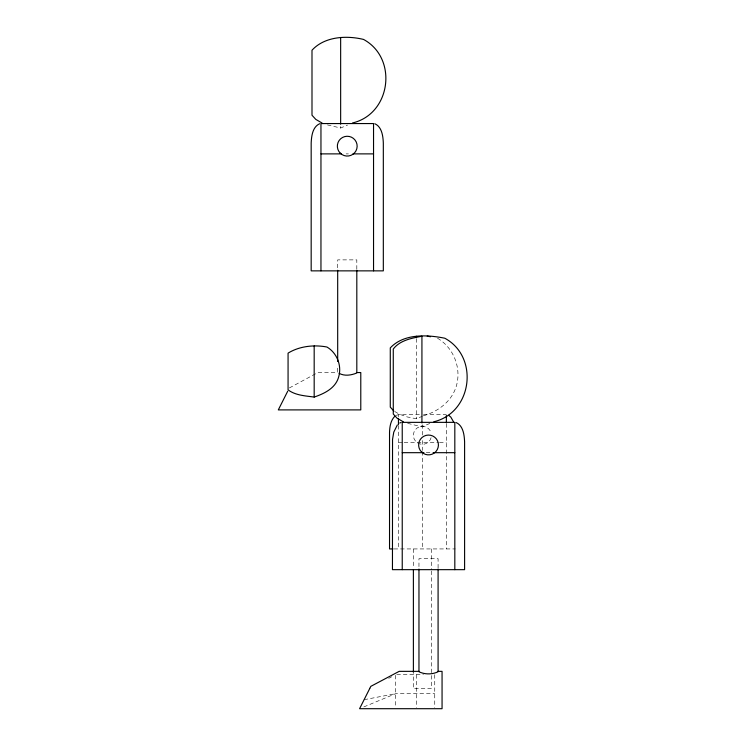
<?xml version="1.0" encoding="UTF-8"?>
<svg xmlns="http://www.w3.org/2000/svg" width="746" height="746" viewBox="0 0 746 746"><rect width="100%" height="100%" fill="white"/><g stroke="black" fill="none" stroke-linecap="round" stroke-linejoin="round"><path stroke-width="0.56" stroke-dasharray="3.73 2.8" d="M289.336 387.967L317.899 372.552L337.686 372.552M388.703 678.347L391.678 676.771M327.419 124.908L340.652 128.014L347.561 125.076M394.709 411.484L399.52 414.272L407.232 416.939L416.389 418.776L422.283 416.268M423.262 415.848C438.573 411.419 452.486 400.9 456.673 384.871C461.354 367.06 453.148 347.328 437.24 338.05M407.642 423.336L421.928 426.815L429.827 423.458M363.824 706.928L395.66 693.668L434.741 693.668M396.135 415.317L398.448 414.711L420.119 414.711M364.104 699.701L395.66 693.668M346.107 153.881L348.391 153.881M423.541 414.711L446.369 414.711M398.448 442.341L403.008 442.341M404.145 442.341L438.378 442.341M439.515 442.341L446.369 442.341M426.236 452.682L430.815 452.682M393.991 548.935L455.274 548.935M396.76 674.673L423.467 674.673M446.369 423.709L446.369 548.935M438.089 567.995L438.089 558.679L418.963 558.679L418.963 567.995M434.741 674.673L434.741 707.562M431.421 548.935L431.421 569.888M431.421 571.054L431.421 688.614L413.387 688.614L413.387 673.489M422.404 424.744L422.404 436.037M422.404 440.541L422.404 450.453M422.404 451.61L422.404 548.935M421.928 425.276L421.928 426.815M416.697 674.673L416.697 707.544M416.389 338.675L416.389 418.776M413.387 548.935L413.387 567.566M398.448 414.711L398.448 416.809M398.448 425.518L398.448 548.935M395.66 675.317L395.66 707.544M356.812 269.194L356.812 259.878L337.686 259.878L337.686 269.194M340.652 126.475L340.652 128.014M337.686 368.114L337.686 372.972M431.113 437.641A9.017 9.017 0 0 1 417.228 442.695A9.017 9.017 0 0 1 417.228 427.924A9.017 9.017 0 0 1 431.113 432.978"/><path stroke-width="1.12" d="M287.714 391.202L278.305 409.899L360.784 409.899L360.784 372.552L356.812 372.552M369.829 688.334L359.581 708.7L442.061 708.7L442.061 671.353L438.089 671.353M369.979 688.017L370.827 686.348L399.175 671.353L418.963 671.353M397.338 424.978L393.767 432.139L392.536 439.375L392.452 569.664L464.599 569.664L464.599 441.93C464.31 435.002 463.257 425.696 456.095 422.525M395.035 416.063C390.643 420.25 389.682 426.749 389.533 432.54L389.533 548.935L393.021 548.935M314.178 397.077C324.715 393.468 336.11 387.976 338.898 376.059C341.752 365.046 336.782 352.83 326.972 347.03C314.085 344.531 299.332 346.163 288.068 353.138L288.068 389.85C295.481 395.455 305.319 395.818 314.178 397.077L314.178 345.911M352.494 122.969C390.979 113.979 398.187 58.207 363.535 39.426C346.396 35.258 324.575 36.461 311.996 50.234L311.996 115.22L315.8 119.397L322.132 123.071M433.771 421.77C472.255 412.78 479.464 357.008 444.812 338.227C426.954 334.609 403.819 333.499 390.279 347.897L390.279 407.12L393.748 410.925M319.68 123.724C312.518 126.904 311.464 136.201 311.175 143.129L311.175 270.863L383.323 270.863L383.323 143.129C383.034 136.201 381.98 126.904 374.818 123.724M399.697 423.019L400.956 422.525M320.957 153.881L341.528 153.881M352.97 153.881L373.541 153.881M402.234 452.682L423.952 452.682M433.1 452.682L454.818 452.682M427.188 336.11L430.535 336.754M403.409 421.872L397.077 418.198L393.273 414.021L393.273 349.035C399.959 340.232 411.717 338.19 421.928 336.241L421.928 423.01M339.048 373.261C344.456 376.385 351.366 375.275 356.812 372.972L356.812 270.266M448.672 415.317L450.817 417.098L453.437 421.686M454.818 569.664L454.818 422.357L402.234 422.357L402.234 569.664M446.369 415.653L446.369 422.805M438.089 569.067L438.089 671.773C432.13 674.598 424.922 674.598 418.963 671.773L418.963 569.067M416.389 336.241L416.389 337.64M413.387 569.888L413.387 672.323M398.448 418.413L398.448 424.614M373.541 270.863L373.541 123.556L320.957 123.556L320.957 270.863M340.652 37.44L340.652 124.209M337.686 270.266L337.686 361.437M340.251 153.163A9.894 9.894 0 0 0 356.812 148.724A9.894 9.894 0 0 0 344.689 136.602A9.894 9.894 0 0 0 340.251 153.163M421.527 451.964A9.894 9.894 0 0 0 438.089 447.525A9.894 9.894 0 0 0 425.966 435.403A9.894 9.894 0 0 0 421.527 451.964"/></g></svg>
